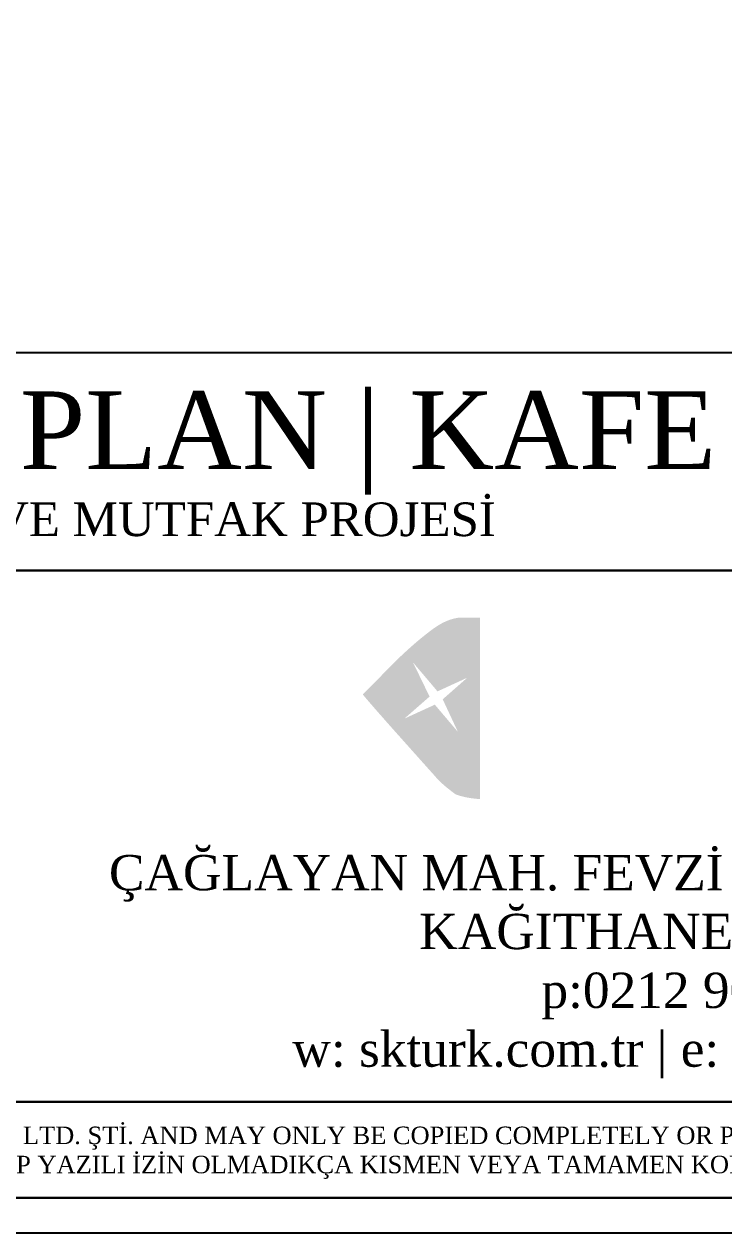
# Model space of a CAD drawing. Header units: centimetres. Extents: x 129504 to 136745, y 33909 to 36322.
# Drawn here: x 131220.9 to 131420.8, y 34737 to 35082.5 of the extents above; entities that cross this region are included whole.
import ezdxf
from ezdxf.enums import TextEntityAlignment as Align

# ---------------------------------------------------------------- set-up
doc = ezdxf.new("R2010")
doc.units = ezdxf.units.CM
doc.header["$LTSCALE"] = 10
doc.header["$MEASUREMENT"] = 0
doc.layers.add('Sktürk ANTET', color=7, linetype='Continuous')
doc.styles.add('CGOMEGA', font='times.ttf', dxfattribs={"height": 15})

# ---------------------------------------------------------------- blocks, each defined once
blk = doc.blocks.new('A$C7F967E95')
at = {"layer": 'Sktürk ANTET', "true_color": 0xd83225}
h = blk.add_hatch(color=22, dxfattribs=at)
h.dxf.hatch_style = 1
edge = h.paths.add_edge_path()
edge.add_spline(control_points=[(72.23, 3.25), (72.23, 3.25), (72.23, 55.12), (72.23, 55.12), (72.23, 55.12), (72.23, 55.12), (72.23, 55.12), (72.23, 55.12)], knot_values=[0.863637, 0.863637, 0.863637, 0.863637, 0.886364, 0.886364, 0.886364, 0.88639, 0.909092, 0.909092, 0.909092, 0.909092], degree=3, periodic=0)
edge.add_spline(control_points=[(72.23, 55.12), (72.23, 55.12), (66.52, 55.12), (66.52, 55.12)], knot_values=[0.909092, 0.909092, 0.909092, 0.909092, 1, 1, 1, 1], degree=3, periodic=0)
edge.add_spline(control_points=[(66.52, 55.13), (64, 54.88), (61.45, 53.82), (58.89, 51.94), (58.89, 51.94), (58.89, 51.94), (58.89, 51.94), (58.89, 51.94)], knot_values=[0.045455, 0.045455, 0.045455, 0.045455, 0.068182, 0.068182, 0.068182, 0.068208, 0.09091, 0.09091, 0.09091, 0.09091], degree=3, periodic=0)
edge.add_spline(control_points=[(58.89, 51.94), (56.32, 50.06), (53.7, 47.89), (51.03, 45.42), (51.03, 45.42), (51.03, 45.42), (51.03, 45.42), (51.03, 45.42)], knot_values=[0.09091, 0.09091, 0.09091, 0.09091, 0.113637, 0.113637, 0.113637, 0.113662, 0.136364, 0.136364, 0.136364, 0.136364], degree=3, periodic=0)
edge.add_spline(control_points=[(51.03, 45.42), (49.99, 44.48), (48.93, 43.46), (47.84, 42.38), (47.84, 42.38), (47.84, 42.38), (47.84, 42.38), (47.84, 42.38)], knot_values=[0.136364, 0.136364, 0.136364, 0.136364, 0.159091, 0.159091, 0.159091, 0.159117, 0.181819, 0.181819, 0.181819, 0.181819], degree=3, periodic=0)
edge.add_spline(control_points=[(47.84, 42.38), (46.76, 41.29), (45.68, 40.2), (44.62, 39.12), (44.62, 39.12), (44.62, 39.12), (44.62, 39.12), (44.62, 39.12)], knot_values=[0.181819, 0.181819, 0.181819, 0.181819, 0.204546, 0.204546, 0.204546, 0.204571, 0.227273, 0.227273, 0.227273, 0.227273], degree=3, periodic=0)
edge.add_spline(control_points=[(44.62, 39.12), (43.56, 38.03), (42.52, 36.98), (41.51, 35.97), (41.51, 35.97), (41.51, 35.97), (41.51, 35.97), (41.51, 35.97)], knot_values=[0.227273, 0.227273, 0.227273, 0.227273, 0.25, 0.25, 0.25, 0.250026, 0.272728, 0.272728, 0.272728, 0.272728], degree=3, periodic=0)
edge.add_spline(control_points=[(41.51, 35.97), (40.49, 34.96), (39.57, 34), (38.73, 33.12), (38.73, 33.12), (38.73, 33.12), (38.73, 33.12), (38.73, 33.12)], knot_values=[0.272728, 0.272728, 0.272728, 0.272728, 0.295455, 0.295455, 0.295455, 0.29548, 0.318182, 0.318182, 0.318182, 0.318182], degree=3, periodic=0)
edge.add_spline(control_points=[(38.73, 33.12), (39.12, 32.62), (40.04, 31.55), (41.47, 29.89), (41.47, 29.89), (41.47, 29.89), (41.47, 29.89), (41.47, 29.89)], knot_values=[0.318182, 0.318182, 0.318182, 0.318182, 0.34091, 0.34091, 0.34091, 0.340935, 0.363637, 0.363637, 0.363637, 0.363637], degree=3, periodic=0)
edge.add_spline(control_points=[(41.47, 29.89), (42.9, 28.24), (44.61, 26.3), (46.58, 24.07), (46.58, 24.07), (46.58, 24.07), (46.58, 24.07), (46.58, 24.07)], knot_values=[0.363637, 0.363637, 0.363637, 0.363637, 0.386364, 0.386364, 0.386364, 0.386389, 0.409091, 0.409091, 0.409091, 0.409091], degree=3, periodic=0)
edge.add_spline(control_points=[(46.58, 24.07), (48.56, 21.85), (50.67, 19.48), (52.92, 16.96), (52.92, 16.96), (52.92, 16.96), (52.92, 16.96), (52.92, 16.96)], knot_values=[0.409091, 0.409091, 0.409091, 0.409091, 0.431819, 0.431819, 0.431819, 0.431844, 0.454546, 0.454546, 0.454546, 0.454546], degree=3, periodic=0)
edge.add_spline(control_points=[(52.92, 16.96), (55.17, 14.44), (57.33, 12.02), (59.41, 9.7), (59.41, 9.7), (59.41, 9.7), (59.41, 9.7), (59.41, 9.7)], knot_values=[0.454546, 0.454546, 0.454546, 0.454546, 0.477273, 0.477273, 0.477273, 0.477299, 0.5, 0.5, 0.5, 0.5], degree=3, periodic=0)
edge.add_spline(control_points=[(59.41, 9.7), (59.9, 9.1), (60.47, 8.51), (61.11, 7.92), (61.11, 7.92), (61.11, 7.92), (61.11, 7.92), (61.11, 7.92)], knot_values=[0.5, 0.5, 0.5, 0.5, 0.522728, 0.522728, 0.522728, 0.522753, 0.545455, 0.545455, 0.545455, 0.545455], degree=3, periodic=0)
edge.add_spline(control_points=[(61.11, 7.92), (61.75, 7.33), (62.37, 6.79), (62.96, 6.32), (62.96, 6.32), (62.96, 6.32), (62.96, 6.32), (62.96, 6.32)], knot_values=[0.545455, 0.545455, 0.545455, 0.545455, 0.568182, 0.568182, 0.568182, 0.568208, 0.59091, 0.59091, 0.59091, 0.59091], degree=3, periodic=0)
edge.add_spline(control_points=[(62.96, 6.32), (63.56, 5.85), (64.07, 5.45), (64.52, 5.1), (64.52, 5.1), (64.52, 5.1), (64.52, 5.1), (64.52, 5.1)], knot_values=[0.59091, 0.59091, 0.59091, 0.59091, 0.613637, 0.613637, 0.613637, 0.613662, 0.636364, 0.636364, 0.636364, 0.636364], degree=3, periodic=0)
edge.add_spline(control_points=[(64.52, 5.1), (64.96, 4.76), (65.26, 4.56), (65.41, 4.51), (65.41, 4.51), (65.41, 4.51), (65.41, 4.51), (65.41, 4.51)], knot_values=[0.636364, 0.636364, 0.636364, 0.636364, 0.659091, 0.659091, 0.659091, 0.659117, 0.681819, 0.681819, 0.681819, 0.681819], degree=3, periodic=0)
edge.add_spline(control_points=[(65.41, 4.51), (66.05, 4.26), (66.93, 4.01), (68.04, 3.77), (68.04, 3.77), (68.04, 3.77), (68.04, 3.77), (68.04, 3.77)], knot_values=[0.681819, 0.681819, 0.681819, 0.681819, 0.704546, 0.704546, 0.704546, 0.704571, 0.727273, 0.727273, 0.727273, 0.727273], degree=3, periodic=0)
edge.add_spline(control_points=[(68.04, 3.77), (69.15, 3.52), (70.4, 3.35), (71.78, 3.25)], knot_values=[0.727273, 0.727273, 0.727273, 0.727273, 0.772727, 0.772727, 0.772727, 0.772727], degree=3, periodic=0)
edge.add_spline(control_points=[(71.78, 3.25), (71.78, 3.25), (71.78, 3.25), (71.78, 3.25), (71.78, 3.25), (71.78, 3.25), (72.23, 3.25), (72.23, 3.25), (72.23, 3.25), (72.23, 3.25), (72.23, 3.25), (72.23, 3.25)], knot_values=[0.818181, 0.818181, 0.818181, 0.818181, 0.840909, 0.840909, 0.840909, 0.840935, 0.84096, 0.840986, 0.841011, 0.841036, 0.863637, 0.863637, 0.863637, 0.863637], degree=3, periodic=0)
edge = h.paths.add_edge_path(flags=16)
edge.add_spline(control_points=[(68.57, 37.92), (68.57, 37.92), (68.57, 37.92), (68.57, 37.92), (68.57, 37.92), (68.57, 37.92), (61.55, 31.74), (61.55, 31.74), (61.55, 31.74), (61.55, 31.74), (65.9, 22.42), (65.9, 22.42)], knot_values=[0.222222, 0.222222, 0.222222, 0.222222, 0.277778, 0.277778, 0.277778, 0.277803, 0.333333, 0.333333, 0.333333, 0.333359, 0.444444, 0.444444, 0.444444, 0.444444], degree=3, periodic=0)
edge.add_spline(control_points=[(65.9, 22.42), (65.9, 22.42), (65.9, 22.42), (65.9, 22.42), (65.9, 22.42), (65.9, 22.42), (59.3, 30.21), (59.3, 30.21), (59.3, 30.21), (59.3, 30.21), (50.6, 26.22), (50.6, 26.22)], knot_values=[0.444444, 0.444444, 0.444444, 0.444444, 0.5, 0.5, 0.5, 0.500025, 0.555556, 0.555556, 0.555556, 0.555581, 0.666667, 0.666667, 0.666667, 0.666667], degree=3, periodic=0)
edge.add_spline(control_points=[(50.6, 26.22), (50.6, 26.22), (50.6, 26.22), (50.6, 26.22), (50.6, 26.22), (50.6, 26.22), (57.8, 32.52), (57.8, 32.52), (57.8, 32.52), (57.8, 32.52), (53.05, 42.3), (53.05, 42.3), (53.05, 42.3), (60.07, 34.01), (60.07, 34.01), (60.07, 34.01), (60.07, 34.01), (68.57, 37.92), (68.57, 37.92)], knot_values=[0.666667, 0.666667, 0.666667, 0.666667, 0.722222, 0.722222, 0.722222, 0.722248, 0.777778, 0.777778, 0.777778, 0.777803, 1, 1, 1, 1.111111, 1.111111, 1.111111, 1.111137, 1.222222, 1.222222, 1.222222, 1.222222], degree=3, periodic=0)

msp = doc.modelspace()

# ---------------------------------------------------------------- linework, layer by layer
msp.add_lwpolyline([(130867.65, 34988.64), (131666.2, 34988.64), (131666.2, 34746.96), (130867.65, 34746.96)], close=True)
at = {"layer": 'Sktürk ANTET'}
for points in [[(129666.2, 34736.96), (131676.2, 34736.96), (131676.2, 36191.96), (129666.2, 36191.96)], [(129676.2, 34746.96), (131666.2, 34746.96), (131666.2, 36181.96), (129676.2, 36181.96)], [(130867.65, 34988.64), (131666.2, 34988.64), (131666.2, 34926.36), (130867.65, 34926.36)], [(131212.74, 34926.36), (131627.93, 34926.36), (131627.93, 34774.38), (131212.74, 34774.38)], [(130867.65, 34774.38), (131666.2, 34774.38), (131666.2, 34746.96), (130867.65, 34746.96)]]:
    msp.add_lwpolyline(points, close=True, dxfattribs=at)

# ---------------------------------------------------------------- block references
msp.add_blockref('A$C7F967E95', (131278.95, 34857.75))

# ---------------------------------------------------------------- texts
at = {"layer": 'Sktürk ANTET', "style": 'CGOMEGA'}
for s, height, p in [('İKİNCİPLAN | KAFE', 22.2361, (131266.93, 34955.29)), ('BAR VE MUTFAK PROJESİ', 9.6356, (131266.93, 34936.15))]:
    msp.add_text(s, height=height, dxfattribs=at).set_placement(p, align=Align.CENTER)
at = {"layer": 'Sktürk ANTET', "attachment_point": 5, "style": 'CGOMEGA'}
for s, insert, char_height, width in [('{\\fTimes New Roman|b0|i0|c162|p18;ÇAĞLAYAN MAH. FEVZİ ÇAKMAK CAD. NO: 67/B \\PKAĞITHANE/ İSTANBUL\\Pp:0212 909 4312\\Pw: skturk.com.tr | e: info@skturk.com.tr}', (131420.34, 34813.05), 10.0863, 474.4046), ("THIS DRAWING REMAINS THE PROPERTY OF {\\fTimes New Roman|b0|i0|c162|p18;SKTÜRK ENDÜSTRİYEL MUTFAK SAN. VE TİC. LTD. ŞTİ. }AND MAY ONLY BE COPIED COMPLETELY OR PARTY OR ISSUED TO THIRD PARTY WITH OUR PRIOR CONSENT.\\PBU RESİM {\\fTimes New Roman|b0|i0|c162|p18;SKTÜRK ENDÜSTRİYEL MUTFAK SAN. VE TİC. LTD. ŞTİ.'NİN }MALI OLUP YAZILI İZİN OLMADIKÇA KISMEN VEYA TAMAMEN KOPYA EDİLEMEZ VE ÜÇÜNCÜ ŞAHISLARA VERİLEMEZ.", (131271.64, 34759.85), 5, 796.0812)]:
    msp.add_mtext(s, dxfattribs=dict(at, insert=insert, char_height=char_height, width=width))

doc.saveas('drawing.dxf')
